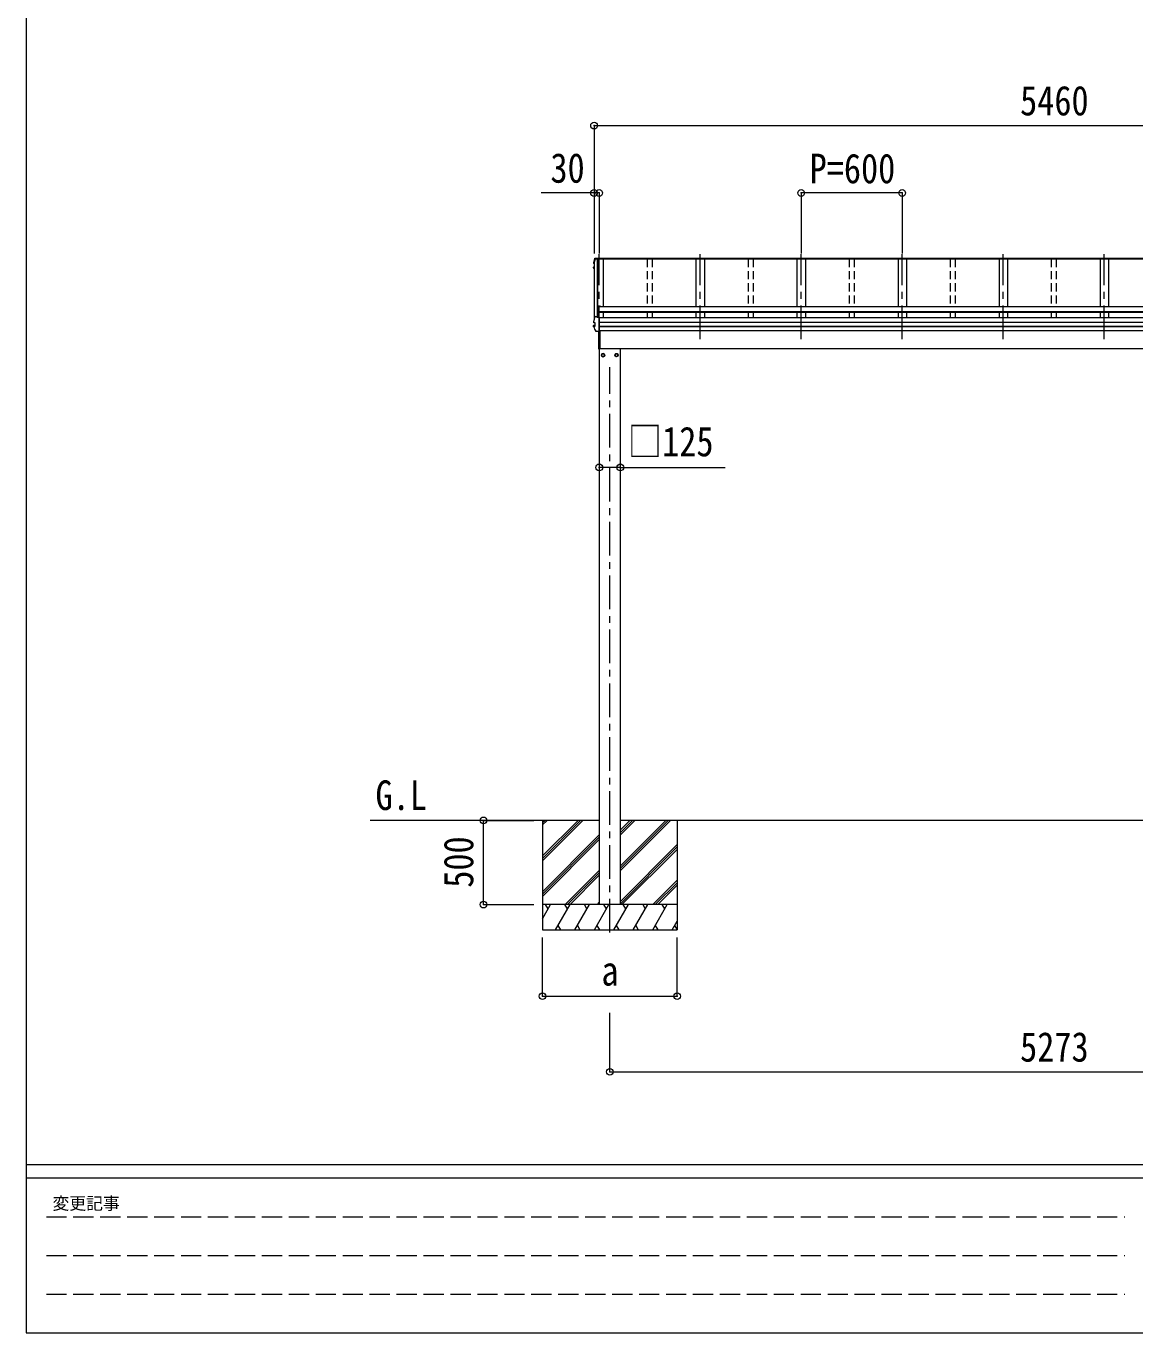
# Model space of a CAD drawing. Units: millimetres at full size, sheet at 1:40. Extents: x -11243 to 11243, y -7760 to 7760.
# Drawn here: x -11243 to -4658, y -7760 to 0 of the extents above; entities that cross this region are included whole.
import ezdxf
from ezdxf.enums import TextEntityAlignment as Align

# ---------------------------------------------------------------- set-up
doc = ezdxf.new("R2010")
doc.units = ezdxf.units.MM
doc.header["$LTSCALE"] = 40
doc.header["$PDMODE"] = 32
doc.header["$PDSIZE"] = 40
for name, pattern in [('CHAIN1', [8, 5, -1, 1, -1]), ('DASHED1', [1.8, 1.2, -0.6]), ('DASHED3', [4, 3, -1])]:
    doc.linetypes.add(name, pattern=pattern)
for name, color, linetype, lineweight in [('0-3_ELV2', 7, 'Continuous', 9), ('0-6_OTH_LINE', 6, 'Continuous', 9), ('F-0_240', 7, 'Continuous', 9)]:
    doc.layers.add(name, color=color, linetype=linetype, lineweight=lineweight)
doc.styles.add('ＭＳ ゴシック', font='')
doc.styles.get('ＭＳ ゴシック').set_extended_font_data('MS Gothic')

msp = doc.modelspace()

# ---------------------------------------------------------------- linework, layer by layer
at = {"layer": '0-3_ELV2', "color": 6}
for p, q in [((-7870, -590.82), (-7870, -1349.82)), ((-7870, -990.82), (-8183.34, -990.82)), ((-7870, -990.82), (-7870, -1349.82)), ((-7840, -990.82), (-7840, -1349.82)), ((-6040, -990.82), (-6640, -990.82)), ((-6640, -990.82), (-6640, -1349.82)), ((-6040, -990.82), (-6040, -1349.82)), ((-7714, -2620.64), (-7839, -2620.64)), ((-7714, -2620.64), (-7090.53, -2620.64)), ((-8526.5, -4716.65), (-8227.5, -4716.65)), ((-8526.5, -5216.65), (-8227.5, -5216.65)), ((-8176.5, -5760.19), (-8176.5, -5411.19)), ((-7776.5, -6210.19), (-7776.5, -5860.19))]:
    msp.add_line(p, q, dxfattribs=at)
at = {"layer": '0-3_ELV2', "color": 4}
for p, q in [((-7864.87, -1379.01), (-7864.74, -1378.72)), ((-7864.74, -1378.72), (-7864.57, -1378.45)), ((-7864.57, -1378.45), (-7864.35, -1378.23)), ((-7864.35, -1378.23), (-7864.1, -1378.04)), ((-7864.1, -1378.04), (-7863.82, -1377.91)), ((-7863.82, -1377.91), (-7863.56, -1377.83)), ((-7863.56, -1377.83), (-7863.32, -1377.79)), ((-7815, -1383), (-7863.44, -1383)), ((-7863.32, -1377.79), (-7863.09, -1377.77)), ((-7863.09, -1377.77), (-7862.84, -1377.75)), ((-7862.84, -1377.75), (-7862.55, -1377.74)), ((-7862.55, -1377.74), (-7862.24, -1377.73)), ((-7862.24, -1377.73), (-7861.93, -1377.73)), ((-7862.01, -1377.74), (-7862.01, -1377.73)), ((-7862.01, -1377.74), (-7862.01, -1377.74)), ((-7862.01, -1377.74), (-7837, -1377.74)), ((-7837, -1380.26), (-7851.2, -1380.26)), ((-7850.98, -1382.85), (-7850.98, -1382.5)), ((-7850.9, -1383), (-7850.9, -1726.34)), ((-7840, -1382.76), (-7850.82, -1382.76)), ((-7850.3, -1383), (-7850.3, -1730.29)), ((-7840, -1381.76), (-7840, -1382.76)), ((-7837, -1381.76), (-7840, -1381.76)), ((-2440, -1382.09), (-7840, -1382.09)), ((-2440, -1382.99), (-7840, -1382.99)), ((-7837, -1382.09), (-7837, -1377.74)), ((-2443, -1379.82), (-7837, -1379.82)), ((-7815, -1382.91), (-7815, -1667.17)), ((-7265, -1382.91), (-7265, -1667.17)), ((-7215, -1382.91), (-7215, -1667.17)), ((-6664.95, -1382.91), (-6664.95, -1667.17)), ((-6614.95, -1382.91), (-6614.95, -1667.17)), ((-6065, -1382.91), (-6065, -1667.17)), ((-6015, -1382.91), (-6015, -1667.17)), ((-5465, -1382.91), (-5465, -1667.17)), ((-5415, -1382.91), (-5415, -1667.17)), ((-4865, -1382.91), (-4865, -1667.17)), ((-4815, -1382.91), (-4815, -1667.17)), ((-7872.42, -1434.7), (-7872.42, -1430.64)), ((-7870.92, -1438.67), (-7872.33, -1435.18)), ((-7872.28, -1405.31), (-7872.32, -1405.57)), ((-7872.32, -1405.57), (-7872.32, -1405.62)), ((-7872.32, -1409.67), (-7872.32, -1405.62)), ((-7870, -1433.16), (-7871.37, -1433.43)), ((-7871.26, -1410.94), (-7870, -1411.18)), ((-7870, -1440.9), (-7870.92, -1438.67)), ((-7870.84, -1429.17), (-7870.83, -1429.17)), ((-7870, -1434.69), (-7870.84, -1434.85)), ((-7870, -1429.07), (-7870.83, -1429.17)), ((-7870, -1409.66), (-7870.77, -1409.51)), ((-7870, -1409.31), (-7870.69, -1409.18)), ((-7870, -1406.36), (-7870, -1743.14)), ((-7852.1, -1667.14), (-7852.1, -1696.6)), ((-7850.1, -1696.6), (-7852.1, -1696.6)), ((-7830.1, -1665.14), (-7850.1, -1665.14)), ((-7830.1, -1666.68), (-7850.1, -1666.68)), ((-7850.1, -1701.19), (-7850.1, -1666.68)), ((-2429.9, -1667.3), (-7850.1, -1667.3)), ((-2429.9, -1696.34), (-7850.1, -1696.34)), ((-2429.9, -1698.08), (-7850.1, -1698.08)), ((-2429.9, -1701.19), (-7850.1, -1701.19)), ((-7830.1, -1665.14), (-7830.1, -1667.3)), ((-7815, -1699.15), (-7815, -1732.82)), ((-7265, -1701.19), (-7265, -1732.82)), ((-7215, -1701.19), (-7215, -1732.82)), ((-6664.95, -1701.19), (-6664.95, -1732.82)), ((-6614.95, -1701.19), (-6614.95, -1732.82)), ((-6065, -1701.19), (-6065, -1732.82)), ((-6015, -1701.19), (-6015, -1732.82)), ((-5465, -1701.19), (-5465, -1732.82)), ((-5415, -1701.19), (-5415, -1732.82)), ((-4865, -1701.19), (-4865, -1732.82)), ((-4815, -1701.19), (-4815, -1732.82)), ((-7872.42, -1784.76), (-7872.42, -1777.36)), ((-7872.42, -1784.91), (-7872.42, -1784.74)), ((-7872.28, -1752.02), (-7872.32, -1752.28)), ((-7872.32, -1752.28), (-7872.32, -1752.33)), ((-7872.32, -1759.71), (-7872.32, -1752.33)), ((-7872.32, -1759.66), (-7872.28, -1759.4)), ((-7872.32, -1759.75), (-7872.32, -1759.66)), ((-7872.25, -1760.14), (-7872.3, -1759.75)), ((-7872.07, -1760.48), (-7872.25, -1760.14)), ((-7871.81, -1760.75), (-7872.07, -1760.48)), ((-7871.53, -1760.92), (-7871.81, -1760.75)), ((-7871.64, -1784.76), (-7871.59, -1784.4)), ((-7871.61, -1785.12), (-7871.64, -1784.76)), ((-7871.59, -1784.4), (-7871.48, -1784.07)), ((-7871.29, -1761.02), (-7871.53, -1760.92)), ((-7871.49, -1759.83), (-7871.44, -1759.51)), ((-7871.48, -1760.16), (-7871.49, -1759.83)), ((-7871.41, -1760.47), (-7871.48, -1760.16)), ((-7871.48, -1784.07), (-7871.31, -1783.79)), ((-7871.29, -1760.75), (-7871.41, -1760.47)), ((-7871.37, -1776.09), (-7865.41, -1774.93)), ((-7871.31, -1783.79), (-7871.09, -1783.59)), ((-7871.12, -1760.97), (-7871.29, -1760.75)), ((-7871.05, -1761.09), (-7871.29, -1761.02)), ((-7870.92, -1761.11), (-7871.12, -1760.97)), ((-7871.09, -1783.59), (-7870.84, -1783.47)), ((-7870.77, -1761.17), (-7871.05, -1761.09)), ((-7870.69, -1761.19), (-7870.92, -1761.11)), ((-7870.83, -1783.47), (-7870.84, -1783.47)), ((-7870.83, -1783.47), (-7864.43, -1781.77)), ((-7864.43, -1761.96), (-7870.69, -1761.19)), ((-7870.69, -1761.19), (-7870.69, -1761.19)), ((-7865.02, -1761.97), (-7865.05, -1761.88)), ((-7865, -1762.09), (-7865.02, -1761.97)), ((-7865, -1762.09), (-7865, -1781.3)), ((-7864.43, -1761.96), (-7864.35, -1761.98)), ((-7864.43, -1761.96), (-7864.43, -1761.96)), ((-7864.43, -1781.77), (-7864.35, -1781.74)), ((-7864.43, -1781.77), (-7864.43, -1781.77)), ((-7864.35, -1761.98), (-7864.28, -1762.03)), ((-7864.35, -1781.74), (-7864.28, -1781.68)), ((-7864.28, -1762.03), (-7864.21, -1762.11)), ((-7864.28, -1781.68), (-7864.21, -1781.59)), ((-7864.21, -1762.11), (-7864.17, -1762.21)), ((-7864.21, -1781.59), (-7864.17, -1781.49)), ((-7864.17, -1762.21), (-7864.14, -1762.32)), ((-7864.17, -1781.49), (-7864.14, -1781.37)), ((-7864.14, -1762.32), (-7864.13, -1762.43)), ((-7864.14, -1781.37), (-7864.13, -1781.25)), ((-7863.25, -1724.01), (-7851.2, -1724.01)), ((-7850.98, -1725.51), (-7851.2, -1724.01)), ((-7851.2, -1730.64), (-7851.2, -1724.01)), ((-7837, -1730.64), (-7851.2, -1730.64)), ((-7850.98, -1725.51), (-7850.98, -1725.86)), ((-7850.25, -1730.64), (-7850.98, -1725.86)), ((-7850.82, -1730.64), (-7850.82, -1726.96)), ((-7850.27, -1730.64), (-7850.82, -1726.96)), ((-7837, -1813.06), (-7837, -1730.64)), ((-2443, -1732.82), (-7837, -1732.82)), ((-2443, -1759.34), (-7837, -1759.34)), ((-2443, -1760.23), (-7837, -1760.23)), ((-2443, -1783.45), (-7837, -1783.45)), ((-7872.39, -1785.09), (-7872.42, -1784.91)), ((-7872.31, -1785.25), (-7872.39, -1785.09)), ((-7872.33, -1785.23), (-7869.47, -1792.05)), ((-7871.52, -1785.45), (-7871.61, -1785.12)), ((-7869.47, -1792.05), (-7866.52, -1798.78)), ((-7866.52, -1798.78), (-7863.49, -1805.43)), ((-7863.49, -1805.43), (-7860.36, -1811.99)), ((-7860.2, -1812.28), (-7860.38, -1811.94)), ((-7859.94, -1812.56), (-7860.2, -1812.28)), ((-7859.63, -1812.78), (-7859.94, -1812.56)), ((-7859.3, -1812.92), (-7859.63, -1812.78)), ((-7858.99, -1812.99), (-7859.3, -1812.92)), ((-7858.71, -1813.02), (-7858.99, -1812.99)), ((-7858.4, -1813.04), (-7858.71, -1813.02)), ((-7858.05, -1813.05), (-7858.4, -1813.04)), ((-7857.67, -1813.06), (-7858.05, -1813.05)), ((-7837, -1813.06), (-7857.65, -1813.06)), ((-7842, -1917.25), (-7842, -1813.06)), ((-7841.5, -1917.65), (-7841.5, -1813.06)), ((-2443, -1785.38), (-7837, -1785.38)), ((-2443, -1810.41), (-7837, -1810.41)), ((-7835, -1810.41), (-7835, -1915.25)), ((-7841.5, -1917.65), (-7841.51, -1917.71)), ((-7841.51, -1917.71), (-7841.51, -1917.75)), ((-7841.51, -1917.75), (-7841.51, -1917.75)), ((-7841.51, -1917.75), (-7841.5, -1917.75)), ((-7841.5, -1917.65), (-7841.5, -1917.65)), ((-7841.5, -1917.75), (-7840, -1917.75)), ((-7840, -1917.75), (-7840, -1915.25)), ((-7840, -1915.25), (-7835, -1915.25)), ((-2559.3, -1916.65), (-7840, -1916.65)), ((-7839, -1916.65), (-7839, -5216.65)), ((-7714, -5216.65), (-7714, -1916.65)), ((-7816.5, -1943.83), (-7825, -1948.74)), ((-7825, -1948.74), (-7825, -1958.56)), ((-7825, -1958.56), (-7816.5, -1963.46)), ((-7808, -1948.74), (-7816.5, -1943.83)), ((-7816.5, -1963.46), (-7808, -1958.56)), ((-7807.91, -1953.4), (-7808.01, -1953.4)), ((-7807.91, -1953.9), (-7808.01, -1953.9)), ((-7808, -1958.56), (-7808, -1948.74)), ((-7745.1, -1953.4), (-7745, -1953.4)), ((-7745.1, -1953.9), (-7745, -1953.9)), ((-7745, -1948.74), (-7736.5, -1943.83)), ((-7745, -1958.56), (-7745, -1948.74)), ((-7736.5, -1963.46), (-7745, -1958.56)), ((-7736.5, -1943.83), (-7728, -1948.74)), ((-7728, -1958.56), (-7736.5, -1963.46)), ((-7728, -1948.74), (-7728, -1958.56))]:
    msp.add_line(p, q, dxfattribs=at)
at = {"layer": '0-3_ELV2', "color": 5, "linetype": 'CHAIN1'}
for p, q in [((-7839.95, -1858.65), (-7839.95, -1354.47)), ((-7240, -1858.65), (-7240, -1354.47)), ((-6640, -1858.65), (-6640, -1354.47)), ((-6040, -1858.65), (-6040, -1354.47)), ((-5440, -1858.65), (-5440, -1354.47)), ((-4840, -1858.65), (-4840, -1354.47)), ((-7776.5, -5383.17), (-7776.5, -2026.08))]:
    msp.add_line(p, q, dxfattribs=at)
at = {"layer": '0-3_ELV2', "color": 4, "linetype": 'DASHED1'}
for p, q in [((-7555, -1382.91), (-7555, -1667.3)), ((-7525, -1382.91), (-7525, -1667.3)), ((-6955, -1382.91), (-6955, -1667.3)), ((-6925, -1382.91), (-6925, -1667.3)), ((-6355, -1382.91), (-6355, -1667.3)), ((-6325, -1382.91), (-6325, -1667.3)), ((-5755, -1382.91), (-5755, -1667.3)), ((-5725, -1382.91), (-5725, -1667.3)), ((-5155, -1382.91), (-5155, -1667.3)), ((-5125, -1382.91), (-5125, -1667.3)), ((-7555, -1701.19), (-7555, -1732.82)), ((-7525, -1701.19), (-7525, -1732.82)), ((-6955, -1701.19), (-6955, -1732.82)), ((-6925, -1701.19), (-6925, -1732.82)), ((-6355, -1701.19), (-6355, -1732.82)), ((-6325, -1701.19), (-6325, -1732.82)), ((-5755, -1701.19), (-5755, -1732.82)), ((-5725, -1701.19), (-5725, -1732.82)), ((-5155, -1701.19), (-5155, -1732.82)), ((-5125, -1701.19), (-5125, -1732.82))]:
    msp.add_line(p, q, dxfattribs=at)
at = {"layer": '0-3_ELV2'}
for p, q in [((-7839, -4716.65), (-9200.11, -4716.65)), ((-8176.5, -4729.89), (-8163.26, -4716.65)), ((-8176.5, -4744.03), (-8149.12, -4716.65)), ((-8176.5, -4956.16), (-7936.99, -4716.65)), ((-8176.5, -4942.02), (-7951.13, -4716.65)), ((-8176.5, -4927.88), (-7965.27, -4716.65)), ((-8176.5, -4716.65), (-8176.5, -5366.65)), ((-7714, -4773.74), (-7656.91, -4716.65)), ((-7714, -4787.89), (-7642.76, -4716.65)), ((-7714, -4802.03), (-7628.62, -4716.65)), ((-7714, -5000.02), (-7430.63, -4716.65)), ((-7714, -4985.88), (-7444.77, -4716.65)), ((-7714, -5014.16), (-7416.49, -4716.65)), ((-2566, -4716.65), (-7714, -4716.65)), ((-7376.5, -4716.65), (-7376.5, -5366.65)), ((-8176.5, -5140.01), (-7839, -4802.51)), ((-8176.5, -5154.15), (-7839, -4816.65)), ((-8176.5, -5168.29), (-7839, -4830.79)), ((-7714, -5198.01), (-7376.5, -4860.51)), ((-7714, -5212.15), (-7376.5, -4874.65)), ((-7704.36, -5216.65), (-7376.5, -4888.79)), ((-8041.01, -5216.65), (-7839, -5014.64)), ((-8026.87, -5216.65), (-7839, -5028.78)), ((-8012.73, -5216.65), (-7839, -5042.92)), ((-7520.51, -5216.65), (-7376.5, -5072.64)), ((-7506.37, -5216.65), (-7376.5, -5086.78)), ((-7492.23, -5216.65), (-7376.5, -5100.92)), ((-8176.5, -5300.48), (-8128.1, -5216.65)), ((-7376.5, -5216.65), (-8176.5, -5216.65)), ((-8143.11, -5242.63), (-8158.11, -5216.65)), ((-8099.24, -5366.65), (-8012.63, -5216.65)), ((-8027.64, -5242.63), (-8042.64, -5216.65)), ((-7983.77, -5366.65), (-7897.16, -5216.65)), ((-7912.17, -5242.63), (-7927.17, -5216.65)), ((-7868.3, -5366.65), (-7781.69, -5216.65)), ((-7850.6, -5216.65), (-7839, -5205.06)), ((-7796.69, -5242.63), (-7811.7, -5216.65)), ((-7752.83, -5366.65), (-7666.22, -5216.65)), ((-7681.22, -5242.63), (-7696.23, -5216.65)), ((-7637.36, -5366.65), (-7550.75, -5216.65)), ((-7580.75, -5216.65), (-7565.75, -5242.63)), ((-7521.89, -5366.65), (-7435.28, -5216.65)), ((-7450.28, -5242.63), (-7465.28, -5216.65)), ((-8084.24, -5340.67), (-8069.24, -5366.65)), ((-7968.77, -5340.67), (-7953.77, -5366.65)), ((-7853.3, -5340.67), (-7838.3, -5366.65)), ((-7737.83, -5340.67), (-7722.83, -5366.65)), ((-7622.36, -5340.67), (-7607.36, -5366.65)), ((-7506.89, -5340.67), (-7491.89, -5366.65)), ((-7406.42, -5366.65), (-7376.5, -5314.84)), ((-7391.42, -5340.67), (-7376.5, -5366.5)), ((-8176.5, -5366.65), (-7376.5, -5366.65))]:
    msp.add_line(p, q, dxfattribs=at)
at = {"layer": '0-3_ELV2', "color": 4}
for points in [[(-7872.28, -1405.3), (-7869.96, -1396.45), (-7867.5, -1387.69), (-7864.87, -1379.02)], [(-7863.25, -1381.35), (-7851.2, -1381.35), (-7850.98, -1382.85), (-7863.4, -1382.85)], [(-7851.2, -1381.35), (-7851.2, -1380.26), (-7850.82, -1382.76)]]:
    msp.add_lwpolyline(points, dxfattribs=at)
at = {"layer": '0-3_ELV2', "color": 6}
msp.add_lwpolyline([(-8176.5, -5760.19), (-7376.5, -5760.19), (-7376.5, -5411.19)], dxfattribs=at)
at = {"layer": '0-3_ELV2', "color": 4}
for centre, radius in [((-7816.5, -1953.65), 10), ((-7816.5, -1953.65), 8.5), ((-7736.5, -1953.65), 10), ((-7736.5, -1953.65), 8.5)]:
    msp.add_circle(centre, radius, dxfattribs=at)
for centre, radius, start, end in [((-7387, -1529.01), 499.82, 162.96047, 166.14879), ((-7386.99, -1529.01), 498.32, 162.94349, 166.12469), ((-7863.25, -1383.05), 1.7, 89.95676, 162.90929), ((-7871.12, -1430.64), 1.3, 100.9005, 179.9623), ((-7871.12, -1434.7), 1.3, 100.8868, 201.66215), ((-7871.02, -1409.67), 1.3, 166.2046, 259.10358), ((-7407.68, -1250.13), 498.64, 201.74241, 202.00165), ((-7407.68, -1249.79), 498.64, 201.78246, 202.00165), ((-7850.1, -1667.14), 2, 90, 180), ((-7871.12, -1777.36), 1.3, 100.9005, 179.9623), ((-7387, -1871.67), 499.82, 162.96047, 166.14879), ((-7865.5, -1774.44), 0.499, 280.91518, 359.94761), ((-7863.25, -1725.71), 1.7, 89.95676, 162.90929), ((-7841.5, -1917.25), 0.5, 180, 269.5), ((-7829.36, -1902.58), 12.15, 179.0404, 180.9596), ((-7816.5, -1953.65), 8.6, 171.25399, 188.74601), ((-7816.5, -1953.65), 8.6, 111.25399, 128.74601), ((-7816.5, -1953.65), 8.6, 231.25399, 248.74601), ((-7816.5, -1953.65), 8.6, 51.25399, 68.74601), ((-7816.5, -1953.65), 8.6, 291.25399, 308.74601), ((-7816.5, -1953.65), 8.6, 1.66581, 8.74601), ((-7816.5, -1953.65), 8.6, 351.25399, 358.33419), ((-7736.5, -1953.65), 8.6, 171.25399, 178.33419), ((-7736.5, -1953.65), 8.6, 181.66581, 188.74601), ((-7736.5, -1953.65), 8.6, 111.25399, 128.74601), ((-7736.5, -1953.65), 8.6, 231.25399, 248.74601), ((-7736.5, -1953.65), 8.6, 51.25399, 68.74601), ((-7736.5, -1953.65), 8.6, 291.25399, 308.74601), ((-7736.5, -1953.65), 8.6, 351.25399, 8.74601)]:
    msp.add_arc(centre, radius, start, end, dxfattribs=at)
at = {"layer": '0-3_ELV2', "color": 6}
for p in [(-7870, -590.82), (-7870, -990.82), (-7840, -990.82), (-6640, -990.82), (-6040, -990.82), (-7839, -2620.64), (-7714, -2620.64), (-8526.5, -4716.65), (-8526.5, -5216.65), (-8176.5, -5760.19), (-7376.5, -5760.19), (-7776.5, -6210.19)]:
    msp.add_point(p, dxfattribs=at)
at = {"layer": '0-6_OTH_LINE'}
for p, q in [((-7870, -590.82), (-2410, -590.82)), ((-7840, -990.82), (-7870, -990.82)), ((-8526.5, -5216.65), (-8526.5, -4716.65)), ((-7776.5, -6210.19), (-2503.5, -6210.19))]:
    msp.add_line(p, q, dxfattribs=at)
at = {"layer": 'F-0_240', "color": 5}
for p, q in [((-11242.74, 7760), (-11242.74, -7760)), ((-11242.74, -6760), (10677.26, -6760)), ((-11242.74, -6840), (7121.58, -6840)), ((-11242.74, -7760), (10677.26, -7760))]:
    msp.add_line(p, q, dxfattribs=at)
at = {"layer": 'F-0_240', "color": 4, "linetype": 'DASHED3'}
for p, q in [((-11122.75, -7070), (-4718.42, -7070)), ((-11122.75, -7300), (-4718.42, -7300)), ((-11122.75, -7530), (-4718.42, -7530))]:
    msp.add_line(p, q, dxfattribs=at)

# ---------------------------------------------------------------- texts
at = {"layer": '0-3_ELV2', "style": 'ＭＳ ゴシック', "width": 0.85}
for s, p in [('5460', (-5340, -582.82)), ('30', (-8129.16, -982.73)), ('P=600', (-6590, -985.82)), ('□125', (-7670.08, -2607.27)), ('G.L', (-9167.99, -4707.79)), ('a', (-7826.5, -5750.19)), ('5273', (-5340, -6202.19))]:
    msp.add_text(s, height=176, dxfattribs=at).set_placement(p, align=Align.BOTTOM_LEFT)
msp.add_text('500', height=176, rotation=90, dxfattribs=at).set_placement((-8534.5, -5116.65), align=Align.BOTTOM_LEFT)
at = {"layer": 'F-0_240', "style": 'ＭＳ ゴシック'}
msp.add_text('変更記事', height=73.31, dxfattribs=at).set_placement((-11086.44, -7050), align=Align.BOTTOM_LEFT)

doc.saveas('drawing.dxf')
